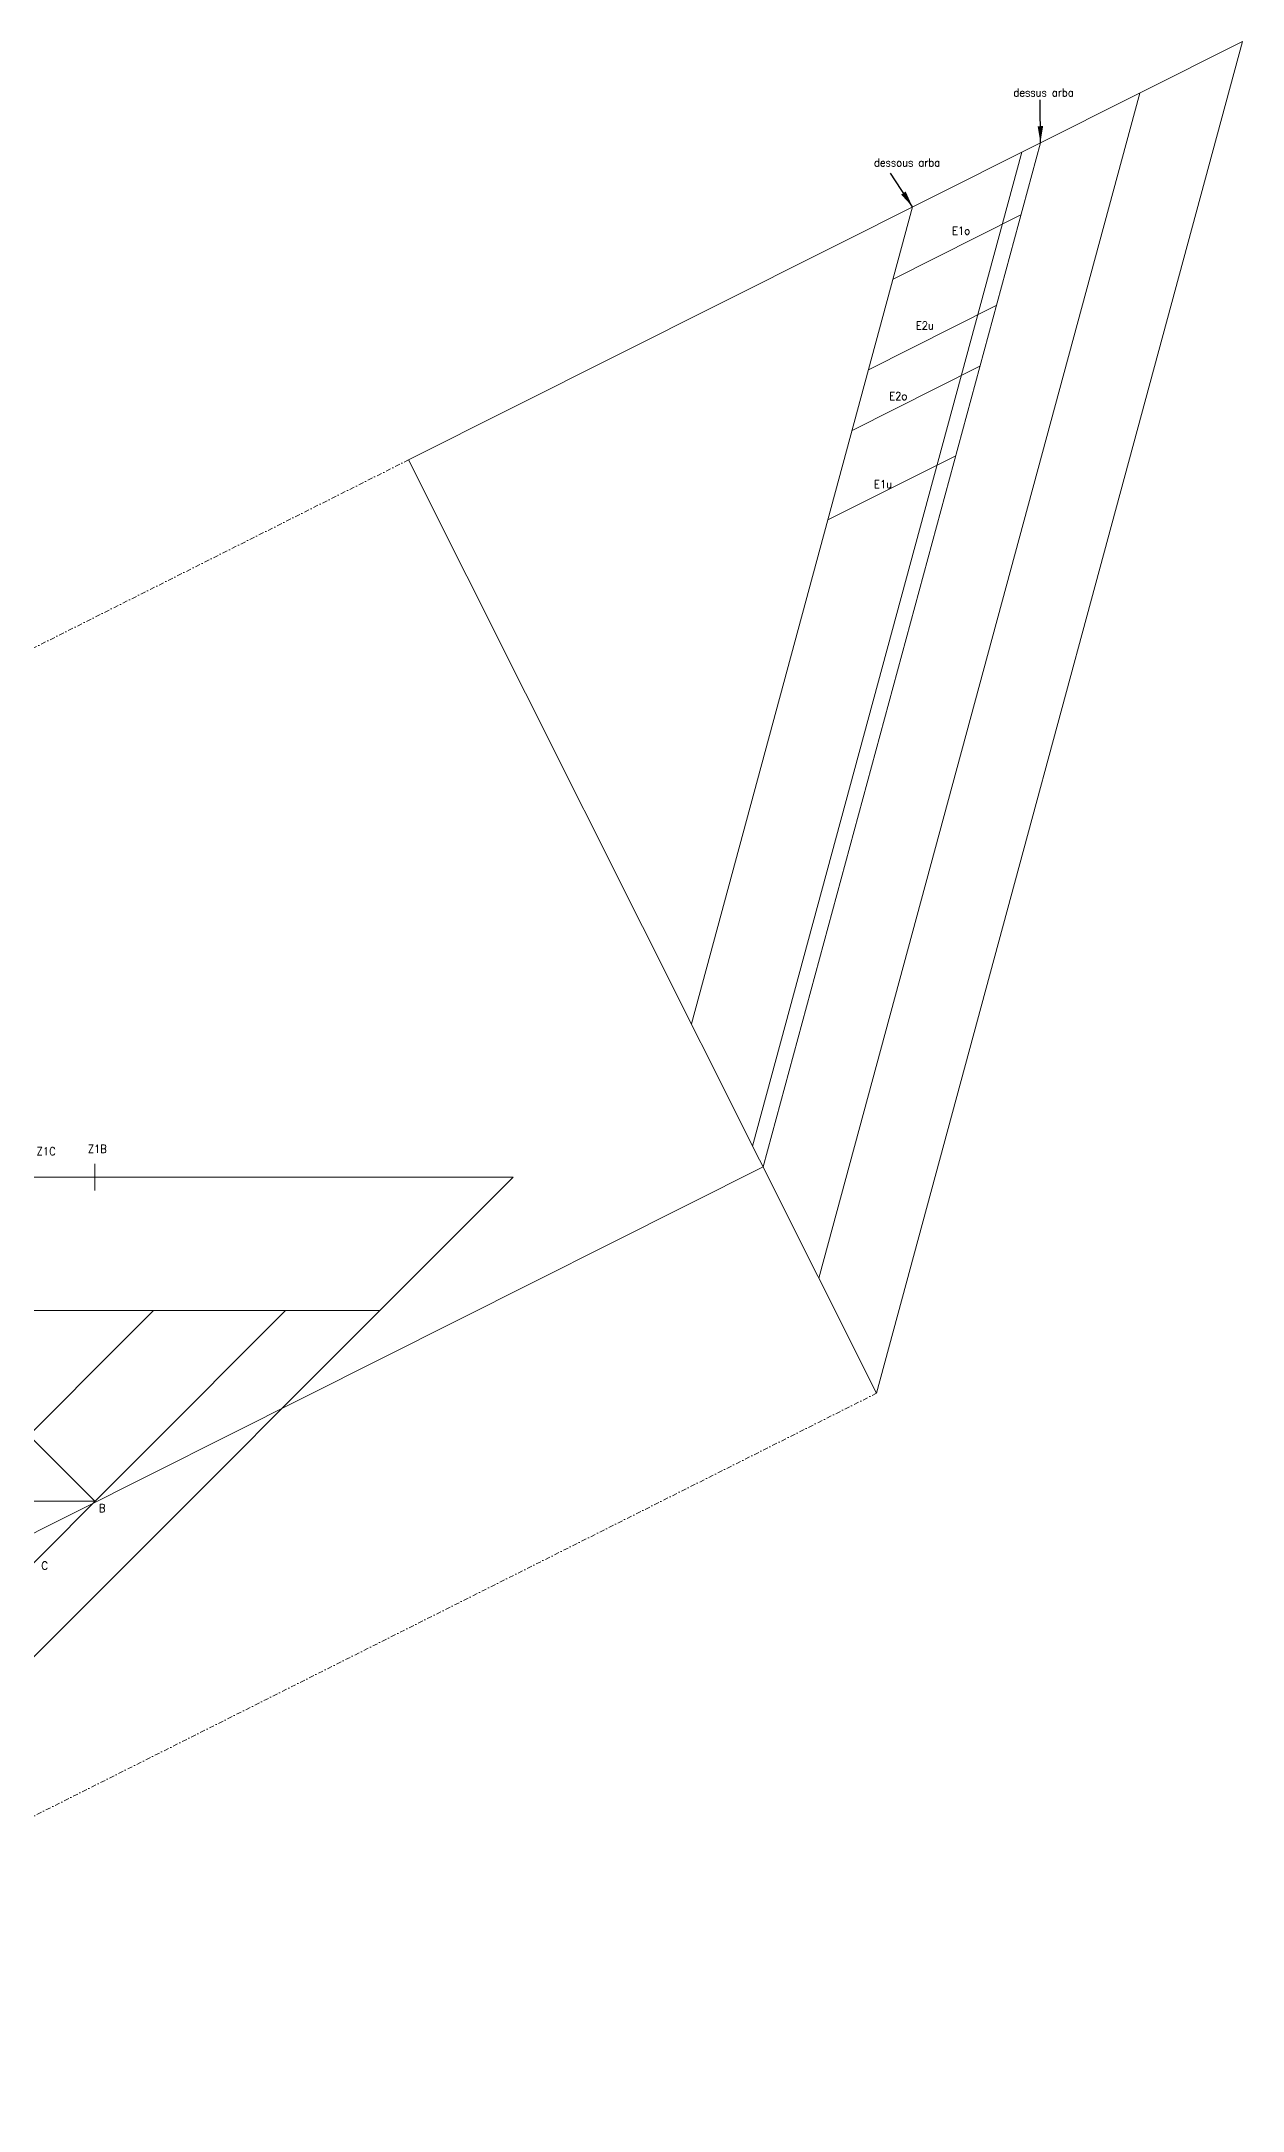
# Model space of a CAD drawing. Header units: millimetres. Extents: x -318 to 1024, y 0 to 776.
# Drawn here: x 573 to 1024, y 0 to 776 of the extents above; entities that cross this region are included whole.
import ezdxf

# ---------------------------------------------------------------- set-up
doc = ezdxf.new("R2010")
doc.units = ezdxf.units.MM
doc.linetypes.add('DASHDOTTINY', pattern=[3.81, 1.905, -0.9025, 0.1, -0.9025])
doc.layers.get('0').update_dxf_attribs({"linetype": 'DASHDOTTINY', "lineweight": 0, "true_color": 0xffffff})
for name, color, linetype, lineweight, true_color in [('0_ch_panne', 3, 'Continuous', 0, 0x00ff00), ('0_vues', 7, 'Continuous', 0, 0xffffff), ('1_arba_droite', 1, 'Continuous', 0, 0xff0000), ('1_pannes_plan', 1, 'Continuous', 0, 0xff0000), ('engueulement', 2, 'Continuous', 0, 0xffff00)]:
    doc.layers.add(name, color=color, linetype=linetype, lineweight=lineweight, true_color=true_color)
doc.styles.get("Standard").update_dxf_attribs({"font": ''})
doc.styles.add('textstyle10', font='')
doc.styles.add('textstyle2', font='')
doc.styles.add('textstyle20', font='')
doc.styles.add('textstyle21', font='')
doc.styles.add('textstyle40', font='')
doc.styles.add('textstyle42', font='')
doc.styles.add('textstyle44', font='')
doc.styles.add('textstyle46', font='')
doc.styles.add('textstyle5', font='')
doc.styles.add('textstyle7', font='')
doc.styles.get('Standard').set_extended_font_data('txt')
doc.styles.get('textstyle10').set_extended_font_data('standard')
doc.styles.get('textstyle2').set_extended_font_data('standard')
doc.styles.get('textstyle20').set_extended_font_data('STANDARD')
doc.styles.get('textstyle21').set_extended_font_data('STANDARD')
doc.styles.get('textstyle40').set_extended_font_data('STANDARD')
doc.styles.get('textstyle42').set_extended_font_data('STANDARD')
doc.styles.get('textstyle44').set_extended_font_data('STANDARD')
doc.styles.get('textstyle46').set_extended_font_data('STANDARD')
doc.styles.get('textstyle5').set_extended_font_data('standard')
doc.styles.get('textstyle7').set_extended_font_data('standard')
doc.dimstyles.get("Standard").update_dxf_attribs({"dimtxt": 2.5, "dimasz": 2.5, "dimexe": 1.25, "dimexo": 0.625, "dimtad": 1, "dimtxsty": 'Standard', "dimcen": 2.5, "dimadec": 0, "dimazin": 0, "dimtfac": 1, "dimtmove": 0, "dimatfit": 3, "dimfxl": 1, "dimarcsym": 0})

msp = doc.modelspace()

# ---------------------------------------------------------------- linework, layer by layer
for p, q in [((174.47, 350), (710.79, 618.98)), ((350, 0), (886.33, 268.98))]:
    msp.add_line(p, q)
at = {"layer": '0_ch_panne'}
for p, q in [((985.04, 756.52), (864.66, 312.18)), ((940.79, 734.33), (839.84, 361.68))]:
    msp.add_line(p, q, dxfattribs=at)
at = {"layer": '0_vues'}
for p, q in [((710.79, 618.98), (1023.65, 775.89)), ((1023.65, 775.89), (886.33, 268.98)), ((947.8, 737.85), (843.77, 353.84)), ((899.85, 713.8), (816.86, 407.49)), ((710.79, 618.98), (886.33, 268.98)), ((400, 350), (750, 350)), ((750, 350), (400, 0)), ((593.1, 345), (593.1, 355)), ((400, 300), (700, 300)), ((615.15, 300), (400, 84.85)), ((664.64, 300), (400, 35.36)), ((568.35, 253.21), (593.1, 228.46))]:
    msp.add_line(p, q, dxfattribs=at)
at = {"layer": '1_arba_droite'}
msp.add_line((197.78, 29.85), (843.77, 353.84), dxfattribs=at)
at = {"layer": '1_pannes_plan'}
msp.add_line((593.1, 228.46), (94.33, 228.46), dxfattribs=at)
at = {"layer": 'engueulement'}
for p, q in [((892.53, 686.78), (940.48, 710.83)), ((883.31, 652.75), (931.26, 676.8)), ((877.15, 630.02), (925.11, 654.07)), ((868.05, 596.43), (916.01, 620.48))]:
    msp.add_line(p, q, dxfattribs=at)

# ---------------------------------------------------------------- texts
at = {"layer": '0_vues', "char_height": 3, "attachment_point": 1}
for s, insert, width, style in [('dessus arba', (937.67, 758.2), 24.25, 'textstyle2'), ('dessous arba', (885.37, 731.96), 26.5833, 'textstyle5'), ('Z1C', (571.27, 361.23), 5.6667, 'textstyle20'), ('Z1B', (590.45, 362.12), 6, 'textstyle21'), ('B', (594.6, 227.39), 1.6667, 'textstyle7'), ('C', (573.05, 205.84), 1.3333, 'textstyle10')]:
    msp.add_mtext(s, dxfattribs=dict(at, insert=insert, width=width, style=style))
at = {"layer": 'engueulement', "char_height": 3, "attachment_point": 1}
for s, insert, width, style in [('E1o', (914.66, 706.4), 5.3333, 'textstyle44'), ('E2u', (901.04, 670.83), 6, 'textstyle42'), ('E2o', (891.08, 644.42), 6, 'textstyle40'), ('E1u', (885.38, 611.33), 5.3333, 'textstyle46')]:
    msp.add_mtext(s, dxfattribs=dict(at, insert=insert, width=width, style=style))

# ---------------------------------------------------------------- leaders
at = {"layer": '0_vues'}
for points in [[(947.8, 737.85), (947.75, 753.94)], [(899.85, 713.8), (891.51, 726.5)]]:
    msp.add_leader(points, dimstyle='Standard', override={"dimscale": 2.5}, dxfattribs=at)

doc.saveas('drawing.dxf')
